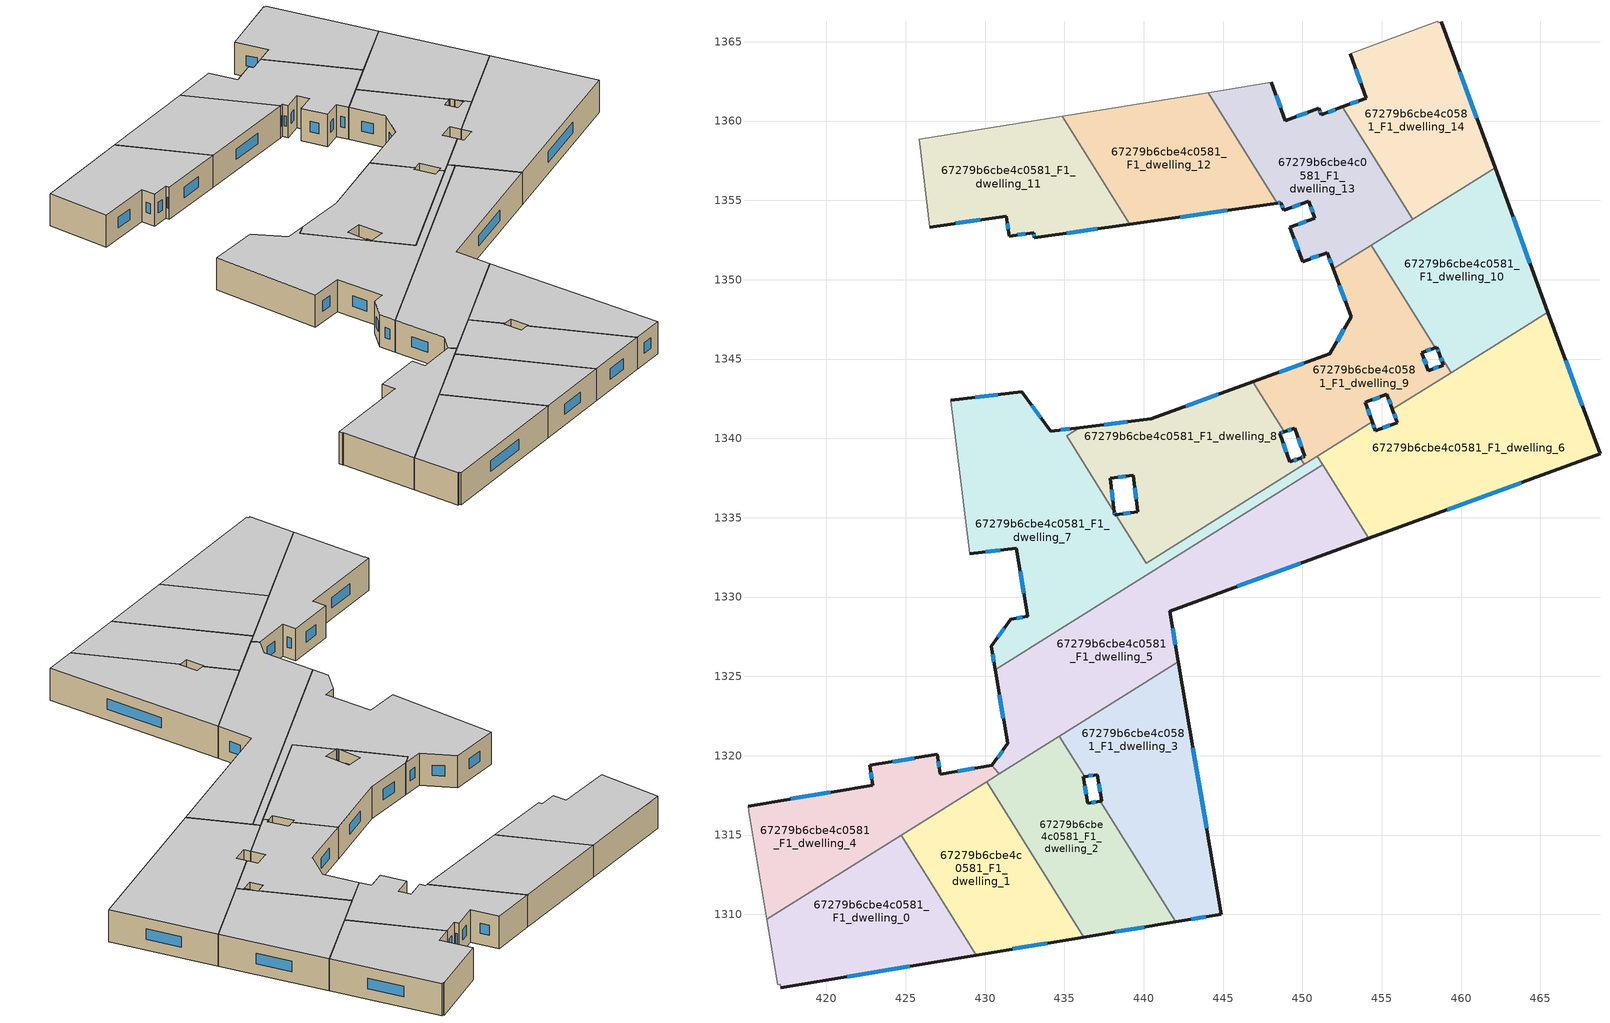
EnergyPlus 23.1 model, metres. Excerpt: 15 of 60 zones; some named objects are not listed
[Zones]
67279b6cbe4c0581_F1_dwelling_0
 floor to 67279b6cbe4c0581_F0_dwelling_0 (EU_floor_Construction): 424.71,1314.99 429.43,1307.44 417.13,1305.39 417.08,1305.59 416.94,1305.55 416.25,1309.7 z3
 wall outside (EU_wall_Construction): 417.13,1305.39 429.43,1307.44 z3:6
 wall adiabatic (EU_wall_Construction): 416.25,1309.7 416.94,1305.55 417.08,1305.59 417.13,1305.39 z3:6
 wall to 67279b6cbe4c0581_F1_dwelling_4 (EU_wall_Construction): 424.71,1314.99 416.25,1309.7 z3:6
 wall to 67279b6cbe4c0581_F1_dwelling_1 (EU_wall_Construction): 429.43,1307.44 424.71,1314.99 z3:6
 window (EU_Window_Construction): 421.31,1306.09 425.25,1306.74 z4.02:4.98
 ceiling to 67279b6cbe4c0581_F2_dwelling_0 (EU_floor_Construction): 429.43,1307.44 424.71,1314.99 416.25,1309.7 416.94,1305.55 417.08,1305.59 417.13,1305.39 z6
67279b6cbe4c0581_F1_dwelling_1
 floor to 67279b6cbe4c0581_F0_dwelling_1 (EU_floor_Construction): 430.11,1318.37 436.23,1308.57 429.43,1307.44 424.71,1314.99 z3
 wall outside (EU_wall_Construction): 429.43,1307.44 436.23,1308.57 z3:6
 wall to 67279b6cbe4c0581_F1_dwelling_2 (EU_wall_Construction): 436.23,1308.57 430.11,1318.37 z3:6
 wall to 67279b6cbe4c0581_F1_dwelling_4 (EU_wall_Construction): 430.11,1318.37 424.71,1314.99 z3:6
 window (EU_Window_Construction): 431.75,1307.82 433.92,1308.19 z4.02:4.98
 ceiling to 67279b6cbe4c0581_F2_dwelling_1 (EU_floor_Construction): 436.23,1308.57 430.11,1318.37 424.71,1314.99 429.43,1307.44 z6
67279b6cbe4c0581_F1_dwelling_10
 floor to 67279b6cbe4c0581_F0_dwelling_10 (EU_floor_Construction): 462.14,1357.04 465.47,1347.96 459.37,1344.15 458.62,1345.33 458.47,1345.75 458.38,1345.72 454.35,1352.17 z3
 wall outside (EU_wall_Construction): 458.38,1345.72 458.47,1345.75 458.62,1345.33 / 465.47,1347.96 462.14,1357.04 z3:6
 wall to 67279b6cbe4c0581_F1_dwelling_9 (EU_wall_Construction): 458.62,1345.33 459.37,1344.15 / 454.35,1352.17 458.38,1345.72 z3:6
 wall to 67279b6cbe4c0581_F1_dwelling_14 (EU_wall_Construction): 462.14,1357.04 456.95,1353.8 z3:6
 wall to 67279b6cbe4c0581_F1_dwelling_6 (EU_wall_Construction): 459.37,1344.15 465.47,1347.96 z3:6
 wall to 67279b6cbe4c0581_F1_dwelling_13 (EU_wall_Construction): 456.95,1353.8 454.35,1352.17 z3:6
 window (EU_Window_Construction): 458.52,1345.61 458.57,1345.48 / 464.34,1351.05 463.28,1353.95 z4.02:4.98
 ceiling to 67279b6cbe4c0581_F2_dwelling_10 (EU_floor_Construction): 465.47,1347.96 462.14,1357.04 454.35,1352.17 458.38,1345.72 458.47,1345.75 458.62,1345.33 459.37,1344.15 z6
67279b6cbe4c0581_F1_dwelling_11
 floor to 67279b6cbe4c0581_F0_dwelling_11 (EU_floor_Construction): 434.88,1360.3 439.13,1353.5 433.11,1352.64 433.07,1352.97 431.52,1352.74 431.34,1354 426.52,1353.32 425.85,1358.85 z3
 wall outside (EU_wall_Construction): 426.52,1353.32 431.34,1354 431.52,1352.74 433.07,1352.97 433.11,1352.64 439.13,1353.5 z3:6
 wall adiabatic (EU_wall_Construction): 434.88,1360.3 425.85,1358.85 426.52,1353.32 z3:6
 wall to 67279b6cbe4c0581_F1_dwelling_12 (EU_wall_Construction): 439.13,1353.5 434.88,1360.3 z3:6
 window (EU_Window_Construction): 431.4,1353.57 431.46,1353.17 / 428.16,1353.55 429.7,1353.77 / 435.16,1352.93 437.08,1353.21 / 433.08,1352.86 433.1,1352.75 / 432.05,1352.82 432.54,1352.89 z4.02:4.98
 ceiling to 67279b6cbe4c0581_F2_dwelling_11 (EU_floor_Construction): 439.13,1353.5 434.88,1360.3 425.85,1358.85 426.52,1353.32 431.34,1354 431.52,1352.74 433.07,1352.97 433.11,1352.64 z6
67279b6cbe4c0581_F1_dwelling_12
 floor to 67279b6cbe4c0581_F0_dwelling_12 (EU_floor_Construction): 444.06,1361.79 448.41,1354.83 439.13,1353.5 434.88,1360.3 z3
 wall outside (EU_wall_Construction): 439.13,1353.5 448.41,1354.83 z3:6
 wall to 67279b6cbe4c0581_F1_dwelling_13 (EU_wall_Construction): 448.41,1354.83 444.06,1361.79 z3:6
 wall adiabatic (EU_wall_Construction): 444.06,1361.79 434.88,1360.3 z3:6
 window (EU_Window_Construction): 442.29,1353.95 445.25,1354.38 z4.02:4.98
 ceiling to 67279b6cbe4c0581_F2_dwelling_12 (EU_floor_Construction): 448.41,1354.83 444.06,1361.79 434.88,1360.3 439.13,1353.5 z6
67279b6cbe4c0581_F1_dwelling_13
 floor to 67279b6cbe4c0581_F0_dwelling_13 (EU_floor_Construction): 452.51,1360.89 456.95,1353.8 451.96,1350.68 451.58,1351.72 450.01,1351.14 449.21,1353.31 450.78,1353.88 450.39,1354.95 448.82,1354.37 448.64,1354.86 448.41,1354.83 444.06,1361.79 448.05,1362.43 448.93,1360.03 451.03,1360.8 451.18,1360.4 z3
 wall outside (EU_wall_Construction): 448.41,1354.83 448.64,1354.86 448.82,1354.37 450.39,1354.95 450.78,1353.88 449.21,1353.31 450.01,1351.14 451.58,1351.72 451.96,1350.68 / 452.51,1360.89 451.18,1360.4 451.03,1360.8 448.93,1360.03 448.05,1362.43 z3:6
 wall adiabatic (EU_wall_Construction): 448.05,1362.43 444.06,1361.79 z3:6
 wall to 67279b6cbe4c0581_F1_dwelling_14 (EU_wall_Construction): 456.95,1353.8 452.51,1360.89 z3:6
 wall to 67279b6cbe4c0581_F1_dwelling_9 (EU_wall_Construction): 451.96,1350.68 454.35,1352.17 z3:6
 window (EU_Window_Construction): 450.52,1354.59 450.65,1354.25 / 449.36,1354.57 449.86,1354.76 / 448.7,1354.69 448.76,1354.54 / 448.49,1354.84 448.56,1354.85 / 448.63,1360.85 448.35,1361.62 / 450.32,1360.54 449.65,1360.29 / 451.13,1360.54 451.08,1360.66 / 452.06,1360.73 451.63,1360.57 / 451.71,1351.36 451.83,1351.03 / 450.54,1351.34 451.04,1351.52 / 449.48,1352.57 449.74,1351.88 / 450.25,1353.69 449.75,1353.5 z4.02:4.98
 ceiling to 67279b6cbe4c0581_F2_dwelling_13 (EU_floor_Construction): 456.95,1353.8 452.51,1360.89 451.18,1360.4 451.03,1360.8 448.93,1360.03 448.05,1362.43 444.06,1361.79 448.41,1354.83 448.64,1354.86 448.82,1354.37 450.39,1354.95 450.78,1353.88 449.21,1353.31 450.01,1351.14 451.58,1351.72 451.96,1350.68 z6
67279b6cbe4c0581_F1_dwelling_14
 floor to 67279b6cbe4c0581_F0_dwelling_14 (EU_floor_Construction): 458.76,1366.25 462.14,1357.04 456.95,1353.8 452.51,1360.89 454.03,1361.45 453.01,1364.23 458.54,1366.28 458.57,1366.19 z3
 wall outside (EU_wall_Construction): 462.14,1357.04 458.76,1366.25 / 453.01,1364.23 454.03,1361.45 452.51,1360.89 z3:6
 wall adiabatic (EU_wall_Construction): 458.76,1366.25 458.57,1366.19 458.54,1366.28 453.01,1364.23 z3:6
 window (EU_Window_Construction): 460.99,1360.18 459.91,1363.12 / 453.51,1361.26 453.03,1361.08 / 453.35,1363.29 453.68,1362.4 z4.02:4.98
 ceiling to 67279b6cbe4c0581_F2_dwelling_14 (EU_floor_Construction): 462.14,1357.04 458.76,1366.25 458.57,1366.19 458.54,1366.28 453.01,1364.23 454.03,1361.45 452.51,1360.89 456.95,1353.8 z6
67279b6cbe4c0581_F1_dwelling_2
 floor to 67279b6cbe4c0581_F0_dwelling_2 (EU_floor_Construction): 436.28,1318.68 436.18,1318.67 436.46,1317 437.25,1317.13 442,1309.53 436.23,1308.57 430.11,1318.37 434.69,1321.23 z3
 wall outside (EU_wall_Construction): 437.25,1317.13 436.46,1317 436.18,1318.67 436.28,1318.68 / 436.23,1308.57 442,1309.53 z3:6
 wall to 67279b6cbe4c0581_F1_dwelling_3 (EU_wall_Construction): 436.28,1318.68 434.69,1321.23 / 442,1309.53 437.25,1317.13 z3:6
 wall to 67279b6cbe4c0581_F1_dwelling_5 (EU_wall_Construction): 434.69,1321.23 430.9,1318.86 z3:6
 wall to 67279b6cbe4c0581_F1_dwelling_4 (EU_wall_Construction): 430.9,1318.86 430.71,1318.74 430.62,1318.68 430.11,1318.37 z3:6
 window (EU_Window_Construction): 436.37,1317.57 436.28,1318.1 / 436.98,1317.09 436.73,1317.05 / 438.2,1308.9 440.04,1309.21 z4.02:4.98
 ceiling to 67279b6cbe4c0581_F2_dwelling_2 (EU_floor_Construction): 442,1309.53 437.25,1317.13 436.46,1317 436.18,1318.67 436.28,1318.68 434.69,1321.23 430.11,1318.37 436.23,1308.57 z6
67279b6cbe4c0581_F1_dwelling_3
 floor to 67279b6cbe4c0581_F0_dwelling_3 (EU_floor_Construction): 442.19,1325.91 444.87,1310.01 442,1309.53 437.25,1317.13 437.35,1317.15 437.07,1318.81 436.28,1318.68 434.69,1321.23 z3
 wall outside (EU_wall_Construction): 436.28,1318.68 437.07,1318.81 437.35,1317.15 437.25,1317.13 / 442,1309.53 444.87,1310.01 442.19,1325.91 z3:6
 wall to 67279b6cbe4c0581_F1_dwelling_5 (EU_wall_Construction): 442.19,1325.91 434.69,1321.23 z3:6
 window (EU_Window_Construction): 437.17,1318.25 437.26,1317.71 / 436.55,1318.73 436.8,1318.77 / 443.96,1315.42 443.1,1320.5 / 442.98,1309.69 443.9,1309.85 z4.02:4.98
 ceiling to 67279b6cbe4c0581_F2_dwelling_3 (EU_floor_Construction): 444.87,1310.01 442.19,1325.91 434.69,1321.23 436.28,1318.68 437.07,1318.81 437.35,1317.15 437.25,1317.13 442,1309.53 z6
67279b6cbe4c0581_F1_dwelling_4
 floor to 67279b6cbe4c0581_F0_dwelling_4 (EU_floor_Construction): 430.46,1319.42 430.53,1319.23 430.9,1318.86 430.71,1318.74 430.62,1318.68 416.25,1309.7 415.12,1316.49 415.1,1316.58 415.06,1316.83 422.94,1318.14 422.72,1319.38 426.97,1320.09 427.18,1318.84 430.44,1319.39 z3
 wall outside (EU_wall_Construction): 430.46,1319.42 430.44,1319.39 427.18,1318.84 426.97,1320.09 422.72,1319.38 422.94,1318.14 415.06,1316.83 z3:6
 wall to 67279b6cbe4c0581_F1_dwelling_5 (EU_wall_Construction): 430.9,1318.86 430.53,1319.23 430.46,1319.42 z3:6
 wall adiabatic (EU_wall_Construction): 415.06,1316.83 415.1,1316.58 415.12,1316.49 416.25,1309.7 z3:6
 window (EU_Window_Construction): 422.8,1318.96 422.86,1318.56 / 425.53,1319.85 424.17,1319.62 / 427.11,1319.26 427.04,1319.66 / 429.33,1319.2 428.29,1319.03 / 420.26,1317.69 417.74,1317.28 z4.02:4.98
 ceiling to 67279b6cbe4c0581_F2_dwelling_4 (EU_floor_Construction): 430.62,1318.68 430.71,1318.74 430.9,1318.86 430.53,1319.23 430.46,1319.42 430.44,1319.39 427.18,1318.84 426.97,1320.09 422.72,1319.38 422.94,1318.14 415.06,1316.83 415.1,1316.58 415.12,1316.49 416.25,1309.7 z6
67279b6cbe4c0581_F1_dwelling_5
 floor to 67279b6cbe4c0581_F0_dwelling_5 (EU_floor_Construction): 451.28,1338.33 454.17,1333.7 441.64,1329.12 442.19,1325.91 430.9,1318.86 430.53,1319.23 430.46,1319.42 431.43,1320.78 430.64,1325.42 z3
 wall outside (EU_wall_Construction): 430.64,1325.42 431.43,1320.78 430.46,1319.42 / 442.19,1325.91 441.64,1329.12 454.17,1333.7 z3:6
 wall to 67279b6cbe4c0581_F1_dwelling_7 (EU_wall_Construction): 451.28,1338.33 430.64,1325.42 z3:6
 wall to 67279b6cbe4c0581_F1_dwelling_6 (EU_wall_Construction): 454.17,1333.7 451.28,1338.33 z3:6
 window (EU_Window_Construction): 431.1,1320.31 430.79,1319.88 / 430.91,1323.84 431.16,1322.36 / 445.91,1330.68 449.91,1332.14 / 442,1327 441.83,1328.03 z4.02:4.98
 ceiling to 67279b6cbe4c0581_F2_dwelling_5 (EU_floor_Construction): 442.19,1325.91 441.64,1329.12 454.17,1333.7 451.28,1338.33 430.64,1325.42 431.43,1320.78 430.46,1319.42 430.53,1319.23 430.9,1318.86 z6
67279b6cbe4c0581_F1_dwelling_6
 floor to 67279b6cbe4c0581_F0_dwelling_6 (EU_floor_Construction): 465.47,1347.96 468.76,1339.02 454.17,1333.7 450.94,1338.88 454.4,1341.04 454.6,1340.49 455.98,1340.99 455.67,1341.84 z3
 wall outside (EU_wall_Construction): 455.67,1341.84 455.98,1340.99 454.6,1340.49 454.4,1341.04 / 454.17,1333.7 468.76,1339.02 465.47,1347.96 z3:6
 wall to 67279b6cbe4c0581_F1_dwelling_9 (EU_wall_Construction): 454.4,1341.04 450.94,1338.88 / 459.37,1344.15 455.67,1341.84 z3:6
 wall to 67279b6cbe4c0581_F1_dwelling_7 (EU_wall_Construction): 450.94,1338.88 451.28,1338.33 z3:6
 window (EU_Window_Construction): 454.53,1340.67 454.47,1340.85 / 455.51,1340.82 455.07,1340.66 / 455.78,1341.55 455.88,1341.28 / 467.64,1342.07 466.59,1344.92 / 459.14,1335.51 463.79,1337.21 z4.02:4.98
 ceiling to 67279b6cbe4c0581_F2_dwelling_6 (EU_floor_Construction): 468.76,1339.02 465.47,1347.96 455.67,1341.84 455.98,1340.99 454.6,1340.49 454.4,1341.04 450.94,1338.88 454.17,1333.7 z6
67279b6cbe4c0581_F1_dwelling_7
 floor to 67279b6cbe4c0581_F0_dwelling_7 (EU_floor_Construction): 450.94,1338.88 451.28,1338.33 430.64,1325.42 430.39,1326.89 431.62,1328.62 432.7,1328.8 431.97,1333.07 429.03,1332.72 427.85,1342.41 432.3,1342.95 434.16,1340.46 435.96,1340.68 435.14,1340.17 438.15,1335.36 438.17,1335.19 438.25,1335.2 440.16,1332.14 z3
 wall outside (EU_wall_Construction): 429.03,1332.72 431.97,1333.07 432.7,1328.8 431.62,1328.62 430.39,1326.89 430.64,1325.42 / 435.96,1340.68 434.16,1340.46 432.3,1342.95 427.85,1342.41 / 438.25,1335.2 438.17,1335.19 438.15,1335.36 z3:6
 wall adiabatic (EU_wall_Construction): 427.85,1342.41 429.03,1332.72 z3:6
 wall to 67279b6cbe4c0581_F1_dwelling_8 (EU_wall_Construction): 438.15,1335.36 435.14,1340.17 435.96,1340.68 / 450.12,1338.37 440.16,1332.14 438.25,1335.2 z3:6
 wall to 67279b6cbe4c0581_F1_dwelling_9 (EU_wall_Construction): 450.94,1338.88 450.12,1338.37 z3:6
 window (EU_Window_Construction): 431.2,1328.03 430.81,1327.47 / 432.33,1328.74 431.99,1328.68 / 432.22,1331.62 432.45,1330.25 / 430.03,1332.84 430.97,1332.95 / 430.79,1342.76 429.37,1342.59 / 433.52,1341.31 432.93,1342.1 / 435.35,1340.61 434.77,1340.54 / 438.16,1335.25 438.15,1335.3 / 430.48,1326.39 430.56,1325.92 z4.02:4.98
 ceiling to 67279b6cbe4c0581_F2_dwelling_7 (EU_floor_Construction): 451.28,1338.33 450.94,1338.88 440.16,1332.14 438.25,1335.2 438.17,1335.19 438.15,1335.36 435.14,1340.17 435.96,1340.68 434.16,1340.46 432.3,1342.95 427.85,1342.41 429.03,1332.72 431.97,1333.07 432.7,1328.8 431.62,1328.62 430.39,1326.89 430.64,1325.42 z6
67279b6cbe4c0581_F1_dwelling_8
 floor to 67279b6cbe4c0581_F0_dwelling_8 (EU_floor_Construction): 446.88,1343.57 448.85,1340.41 448.57,1340.31 449.22,1338.52 449.88,1338.76 450.12,1338.37 440.16,1332.14 438.25,1335.2 439.63,1335.37 439.35,1337.67 437.89,1337.5 438.15,1335.36 435.14,1340.17 435.96,1340.68 440.48,1341.23 z3
 wall outside (EU_wall_Construction): 449.88,1338.76 449.22,1338.52 448.57,1340.31 448.85,1340.41 / 438.15,1335.36 437.89,1337.5 439.35,1337.67 439.63,1335.37 438.25,1335.2 / 446.88,1343.57 440.48,1341.23 435.96,1340.68 z3:6
 wall to 67279b6cbe4c0581_F1_dwelling_9 (EU_wall_Construction): 448.85,1340.41 446.88,1343.57 / 450.12,1338.37 449.88,1338.76 z3:6
 window (EU_Window_Construction): 448.66,1340.34 448.75,1340.38 / 449,1339.13 448.79,1339.7 / 449.65,1338.68 449.44,1338.6 / 439.16,1335.31 438.72,1335.26 / 439.45,1336.89 439.54,1336.15 / 438.39,1337.55 438.85,1337.61 / 438.06,1336.09 437.98,1336.77 / 438.95,1341.04 437.5,1340.87 / 444.7,1342.77 442.66,1342.03 z4.02:4.98
 ceiling to 67279b6cbe4c0581_F2_dwelling_8 (EU_floor_Construction): 450.12,1338.37 449.88,1338.76 449.22,1338.52 448.57,1340.31 448.85,1340.41 446.88,1343.57 440.48,1341.23 435.96,1340.68 435.14,1340.17 438.15,1335.36 437.89,1337.5 439.35,1337.67 439.63,1335.37 438.25,1335.2 440.16,1332.14 z6
67279b6cbe4c0581_F1_dwelling_9
 floor to 67279b6cbe4c0581_F0_dwelling_9 (EU_floor_Construction): 454.35,1352.17 458.38,1345.72 457.52,1345.41 457.94,1344.27 458.89,1344.62 458.62,1345.33 459.37,1344.15 455.67,1341.84 455.33,1342.78 453.95,1342.27 454.4,1341.04 450.12,1338.37 449.88,1338.76 450.16,1338.87 449.51,1340.65 448.85,1340.41 446.88,1343.57 451.74,1345.34 453.07,1347.66 451.96,1350.68 z3
 wall outside (EU_wall_Construction): 458.62,1345.33 458.89,1344.62 457.94,1344.27 457.52,1345.41 458.38,1345.72 / 454.4,1341.04 453.95,1342.27 455.33,1342.78 455.67,1341.84 / 448.85,1340.41 449.51,1340.65 450.16,1338.87 449.88,1338.76 / 451.96,1350.68 453.07,1347.66 451.74,1345.34 446.88,1343.57 z3:6
 window (EU_Window_Construction): 457.81,1345.51 458.09,1345.61 / 457.79,1344.66 457.66,1345.02 / 458.57,1344.5 458.26,1344.39 / 458.72,1345.09 458.8,1344.86 / 455.45,1342.46 455.56,1342.16 / 454.42,1342.45 454.86,1342.61 / 454.25,1341.46 454.1,1341.85 / 450.06,1338.83 449.97,1338.8 / 449.73,1340.04 449.94,1339.47 / 449.07,1340.49 449.28,1340.57 / 450.08,1344.74 448.53,1344.17 / 452.62,1346.87 452.19,1346.13 / 452.34,1349.65 452.69,1348.68 z4.02:4.98
 ceiling to 67279b6cbe4c0581_F2_dwelling_9 (EU_floor_Construction): 455.67,1341.84 459.37,1344.15 458.62,1345.33 458.89,1344.62 457.94,1344.27 457.52,1345.41 458.38,1345.72 454.35,1352.17 451.96,1350.68 453.07,1347.66 451.74,1345.34 446.88,1343.57 448.85,1340.41 449.51,1340.65 450.16,1338.87 449.88,1338.76 450.12,1338.37 454.4,1341.04 453.95,1342.27 455.33,1342.78 z6
[Building]
EU S2 Campaign: North Axis=0; Terrain=City; Solar Distribution=FullExterior
[Site:Location]
Vienna: Latitude=48; Longitude=16.5; Time Zone=1; Elevation=183
[SizingPeriod:WeatherFileDays]
AnnualSizingPeriod: Begin Month=1; Begin Day of Month=1; End Month=12; End Day of Month=31; Day of Week for Start Day=Monday; Use Weather File Daylight Saving Period=No; Use Weather File Rain and Snow Indicators=No
[MATERIAL]
EU_InternalMass_Material: Roughness=MediumRough; Thickness=0.1; Conductivity=1; Density=1800; Specific Heat=900; Thermal Absorptance=0.9; Solar Absorptance=0.7; Visible Absorptance=0.7
[MATERIAL:NOMASS] Roughness=MediumRough; Thermal Absorptance=0.9; Solar Absorptance=0.7; Visible Absorptance=0.7
Name | Thermal Resistance
EU_wall_NoMass | 0.942466
EU_floor_NoMass | 0.66527
[WINDOWMATERIAL:SIMPLEGLAZINGSYSTEM]
EU_Window_SimpleGlazing: UFactor=2.03367; Solar Heat Gain Coefficient=0.65; Visible Transmittance=0.65
[CONSTRUCTION]
EU_wall_Construction: EU_wall_NoMass
EU_floor_Construction: EU_floor_NoMass
EU_Window_Construction: EU_Window_SimpleGlazing
EU_InternalMass_Construction: EU_InternalMass_Material
[ZONE] Type=1; Multiplier=1; Ceiling Height=autocalculate; Floor Area=autocalculate; Part of Total Floor Area=Yes
Name | Volume
67279b6cbe4c0581_F1_dwelling_0 | 216.478
67279b6cbe4c0581_F1_dwelling_1 | 195.475
67279b6cbe4c0581_F1_dwelling_10 | 232.677
67279b6cbe4c0581_F1_dwelling_11 | 211.387
67279b6cbe4c0581_F1_dwelling_12 | 208.797
67279b6cbe4c0581_F1_dwelling_13 | 213.96
67279b6cbe4c0581_F1_dwelling_14 | 211.367
67279b6cbe4c0581_F1_dwelling_2 | 203.042
67279b6cbe4c0581_F1_dwelling_3 | 250.976
67279b6cbe4c0581_F1_dwelling_4 | 203.166
67279b6cbe4c0581_F1_dwelling_5 | 370.956
67279b6cbe4c0581_F1_dwelling_6 | 375.55
67279b6cbe4c0581_F1_dwelling_7 | 365.448
67279b6cbe4c0581_F1_dwelling_8 | 256.069
67279b6cbe4c0581_F1_dwelling_9 | 209.312
[INTERNALMASS] Construction=EU_InternalMass_Construction
Name | Zone or ZoneList | Surface Area
67279b6cbe4c0581_F1_dwelling_0_EU_InternalMass | 67279b6cbe4c0581_F1_dwelling_0 | 72.1595
67279b6cbe4c0581_F1_dwelling_1_EU_InternalMass | 67279b6cbe4c0581_F1_dwelling_1 | 65.1627
67279b6cbe4c0581_F1_dwelling_2_EU_InternalMass | 67279b6cbe4c0581_F1_dwelling_2 | 67.6752
67279b6cbe4c0581_F1_dwelling_3_EU_InternalMass | 67279b6cbe4c0581_F1_dwelling_3 | 83.6584
67279b6cbe4c0581_F1_dwelling_4_EU_InternalMass | 67279b6cbe4c0581_F1_dwelling_4 | 67.7206
67279b6cbe4c0581_F1_dwelling_5_EU_InternalMass | 67279b6cbe4c0581_F1_dwelling_5 | 123.649
67279b6cbe4c0581_F1_dwelling_6_EU_InternalMass | 67279b6cbe4c0581_F1_dwelling_6 | 125.186
67279b6cbe4c0581_F1_dwelling_7_EU_InternalMass | 67279b6cbe4c0581_F1_dwelling_7 | 121.822
67279b6cbe4c0581_F1_dwelling_8_EU_InternalMass | 67279b6cbe4c0581_F1_dwelling_8 | 85.3565
67279b6cbe4c0581_F1_dwelling_9_EU_InternalMass | 67279b6cbe4c0581_F1_dwelling_9 | 69.7705
67279b6cbe4c0581_F1_dwelling_10_EU_InternalMass | 67279b6cbe4c0581_F1_dwelling_10 | 77.5592
67279b6cbe4c0581_F1_dwelling_11_EU_InternalMass | 67279b6cbe4c0581_F1_dwelling_11 | 70.462
67279b6cbe4c0581_F1_dwelling_12_EU_InternalMass | 67279b6cbe4c0581_F1_dwelling_12 | 69.5992
67279b6cbe4c0581_F1_dwelling_13_EU_InternalMass | 67279b6cbe4c0581_F1_dwelling_13 | 71.3202
67279b6cbe4c0581_F1_dwelling_14_EU_InternalMass | 67279b6cbe4c0581_F1_dwelling_14 | 70.456
[OTHEREQUIPMENT] Fuel Type=Electricity; Design Level Calculation Method=Watts/Area; Power per Zone Floor Area=1; Fraction Latent=0; Fraction Radiant=0; Fraction Lost=0; Carbon Dioxide Generation Rate=0; EndUse Subcategory=EU_Step8_InternalGains
Name | Zone or ZoneList or Space or SpaceList | Schedule
EU_Step8_InternalGain_67279b6cbe4c0581_F1_dwelling_0_f000 | 67279b6cbe4c0581_F1_dwelling_0 | EU_Step8_GainSchedule_67279b6cbe4c0581_F1_dwelling_0_f000
EU_Step8_InternalGain_67279b6cbe4c0581_F1_dwelling_1_f000 | 67279b6cbe4c0581_F1_dwelling_1 | EU_Step8_GainSchedule_67279b6cbe4c0581_F1_dwelling_1_f000
EU_Step8_InternalGain_67279b6cbe4c0581_F1_dwelling_2_f000 | 67279b6cbe4c0581_F1_dwelling_2 | EU_Step8_GainSchedule_67279b6cbe4c0581_F1_dwelling_2_f000
EU_Step8_InternalGain_67279b6cbe4c0581_F1_dwelling_3_f000 | 67279b6cbe4c0581_F1_dwelling_3 | EU_Step8_GainSchedule_67279b6cbe4c0581_F1_dwelling_3_f000
EU_Step8_InternalGain_67279b6cbe4c0581_F1_dwelling_4_f000 | 67279b6cbe4c0581_F1_dwelling_4 | EU_Step8_GainSchedule_67279b6cbe4c0581_F1_dwelling_4_f000
EU_Step8_InternalGain_67279b6cbe4c0581_F1_dwelling_5_f000 | 67279b6cbe4c0581_F1_dwelling_5 | EU_Step8_GainSchedule_67279b6cbe4c0581_F1_dwelling_5_f000
EU_Step8_InternalGain_67279b6cbe4c0581_F1_dwelling_6_f000 | 67279b6cbe4c0581_F1_dwelling_6 | EU_Step8_GainSchedule_67279b6cbe4c0581_F1_dwelling_6_f000
EU_Step8_InternalGain_67279b6cbe4c0581_F1_dwelling_7_f000 | 67279b6cbe4c0581_F1_dwelling_7 | EU_Step8_GainSchedule_67279b6cbe4c0581_F1_dwelling_7_f000
EU_Step8_InternalGain_67279b6cbe4c0581_F1_dwelling_8_f000 | 67279b6cbe4c0581_F1_dwelling_8 | EU_Step8_GainSchedule_67279b6cbe4c0581_F1_dwelling_8_f000
EU_Step8_InternalGain_67279b6cbe4c0581_F1_dwelling_9_f000 | 67279b6cbe4c0581_F1_dwelling_9 | EU_Step8_GainSchedule_67279b6cbe4c0581_F1_dwelling_9_f000
EU_Step8_InternalGain_67279b6cbe4c0581_F1_dwelling_10_f000 | 67279b6cbe4c0581_F1_dwelling_10 | EU_Step8_GainSchedule_67279b6cbe4c0581_F1_dwelling_10_f000
EU_Step8_InternalGain_67279b6cbe4c0581_F1_dwelling_11_f000 | 67279b6cbe4c0581_F1_dwelling_11 | EU_Step8_GainSchedule_67279b6cbe4c0581_F1_dwelling_11_f000
EU_Step8_InternalGain_67279b6cbe4c0581_F1_dwelling_12_f000 | 67279b6cbe4c0581_F1_dwelling_12 | EU_Step8_GainSchedule_67279b6cbe4c0581_F1_dwelling_12_f000
EU_Step8_InternalGain_67279b6cbe4c0581_F1_dwelling_13_f000 | 67279b6cbe4c0581_F1_dwelling_13 | EU_Step8_GainSchedule_67279b6cbe4c0581_F1_dwelling_13_f000
EU_Step8_InternalGain_67279b6cbe4c0581_F1_dwelling_14_f000 | 67279b6cbe4c0581_F1_dwelling_14 | EU_Step8_GainSchedule_67279b6cbe4c0581_F1_dwelling_14_f000
[ZONEVENTILATION:DESIGNFLOWRATE] Schedule=EU_AlwaysOn; Design Flow Rate Calculation Method=AirChanges/Hour; Air Changes per Hour=0.530523; Ventilation Type=Natural; Fan Pressure Rise=0; Fan Total Efficiency=1; Constant Term Coefficient=1; Temperature Term Coefficient=0; Velocity Term Coefficient=0; Velocity Squared Term Coefficient=0; Minimum Indoor Temperature=-100; Maximum Indoor Temperature=100; Delta Temperature=-100; Minimum Outdoor Temperature=-100; Maximum Outdoor Temperature=100; Maximum Wind Speed=40
Name | Zone or ZoneList or Space or SpaceList
EU_ConstantAir_67279b6cbe4c0581_F1_dwelling_0 | 67279b6cbe4c0581_F1_dwelling_0
EU_ConstantAir_67279b6cbe4c0581_F1_dwelling_1 | 67279b6cbe4c0581_F1_dwelling_1
EU_ConstantAir_67279b6cbe4c0581_F1_dwelling_2 | 67279b6cbe4c0581_F1_dwelling_2
EU_ConstantAir_67279b6cbe4c0581_F1_dwelling_3 | 67279b6cbe4c0581_F1_dwelling_3
EU_ConstantAir_67279b6cbe4c0581_F1_dwelling_4 | 67279b6cbe4c0581_F1_dwelling_4
EU_ConstantAir_67279b6cbe4c0581_F1_dwelling_5 | 67279b6cbe4c0581_F1_dwelling_5
EU_ConstantAir_67279b6cbe4c0581_F1_dwelling_6 | 67279b6cbe4c0581_F1_dwelling_6
EU_ConstantAir_67279b6cbe4c0581_F1_dwelling_7 | 67279b6cbe4c0581_F1_dwelling_7
EU_ConstantAir_67279b6cbe4c0581_F1_dwelling_8 | 67279b6cbe4c0581_F1_dwelling_8
EU_ConstantAir_67279b6cbe4c0581_F1_dwelling_9 | 67279b6cbe4c0581_F1_dwelling_9
EU_ConstantAir_67279b6cbe4c0581_F1_dwelling_10 | 67279b6cbe4c0581_F1_dwelling_10
EU_ConstantAir_67279b6cbe4c0581_F1_dwelling_11 | 67279b6cbe4c0581_F1_dwelling_11
EU_ConstantAir_67279b6cbe4c0581_F1_dwelling_12 | 67279b6cbe4c0581_F1_dwelling_12
EU_ConstantAir_67279b6cbe4c0581_F1_dwelling_13 | 67279b6cbe4c0581_F1_dwelling_13
EU_ConstantAir_67279b6cbe4c0581_F1_dwelling_14 | 67279b6cbe4c0581_F1_dwelling_14
[HVACTEMPLATE:ZONE:IDEALLOADSAIRSYSTEM] System Availability Schedule=EU_AlwaysOn; Maximum Heating Supply Air Temperature=50; Minimum Cooling Supply Air Temperature=13; Maximum Heating Supply Air Humidity Ratio=0.0156; Minimum Cooling Supply Air Humidity Ratio=0.0077; Heating Limit=NoLimit; Cooling Limit=NoLimit; Heating Availability Schedule=EU_AlwaysOn; Cooling Availability Schedule=EU_CoolingOff; Dehumidification Control Type=ConstantSensibleHeatRatio; Cooling Sensible Heat Ratio=0.7; Dehumidification Setpoint=60; Humidification Control Type=None; Humidification Setpoint=30; Outdoor Air Method=None; Outdoor Air Flow Rate per Person=0.00944; Outdoor Air Flow Rate per Zone Floor Area=0; Outdoor Air Flow Rate per Zone=0; Demand Controlled Ventilation Type=None; Outdoor Air Economizer Type=NoEconomizer; Heat Recovery Type=None; Sensible Heat Recovery Effectiveness=0.7; Latent Heat Recovery Effectiveness=0.65
Name | Template Thermostat
67279b6cbe4c0581_F1_dwelling_0 | EU_HeatOnly_67279b6cbe4c0581_F1_dwelling_0
67279b6cbe4c0581_F1_dwelling_1 | EU_HeatOnly_67279b6cbe4c0581_F1_dwelling_1
67279b6cbe4c0581_F1_dwelling_2 | EU_HeatOnly_67279b6cbe4c0581_F1_dwelling_2
67279b6cbe4c0581_F1_dwelling_3 | EU_HeatOnly_67279b6cbe4c0581_F1_dwelling_3
67279b6cbe4c0581_F1_dwelling_4 | EU_HeatOnly_67279b6cbe4c0581_F1_dwelling_4
67279b6cbe4c0581_F1_dwelling_5 | EU_HeatOnly_67279b6cbe4c0581_F1_dwelling_5
67279b6cbe4c0581_F1_dwelling_6 | EU_HeatOnly_67279b6cbe4c0581_F1_dwelling_6
67279b6cbe4c0581_F1_dwelling_7 | EU_HeatOnly_67279b6cbe4c0581_F1_dwelling_7
67279b6cbe4c0581_F1_dwelling_8 | EU_HeatOnly_67279b6cbe4c0581_F1_dwelling_8
67279b6cbe4c0581_F1_dwelling_9 | EU_HeatOnly_67279b6cbe4c0581_F1_dwelling_9
67279b6cbe4c0581_F1_dwelling_10 | EU_HeatOnly_67279b6cbe4c0581_F1_dwelling_10
67279b6cbe4c0581_F1_dwelling_11 | EU_HeatOnly_67279b6cbe4c0581_F1_dwelling_11
67279b6cbe4c0581_F1_dwelling_12 | EU_HeatOnly_67279b6cbe4c0581_F1_dwelling_12
67279b6cbe4c0581_F1_dwelling_13 | EU_HeatOnly_67279b6cbe4c0581_F1_dwelling_13
67279b6cbe4c0581_F1_dwelling_14 | EU_HeatOnly_67279b6cbe4c0581_F1_dwelling_14
[SIZING:ZONE] Zone Cooling Design Supply Air Temperature Input Method=SupplyAirTemperature; Zone Cooling Design Supply Air Temperature=13; Zone Heating Design Supply Air Temperature Input Method=SupplyAirTemperature; Zone Heating Design Supply Air Temperature=50; Zone Cooling Design Supply Air Humidity Ratio=0.008; Zone Heating Design Supply Air Humidity Ratio=0.008; Cooling Design Air Flow Method=DesignDay; Cooling Design Air Flow Rate=0; Cooling Minimum Air Flow per Zone Floor Area=0.000762; Cooling Minimum Air Flow=0; Cooling Minimum Air Flow Fraction=0.2; Heating Design Air Flow Method=DesignDay; Heating Design Air Flow Rate=0; Heating Maximum Air Flow per Zone Floor Area=0.002032; Heating Maximum Air Flow=0.141576; Heating Maximum Air Flow Fraction=0.3; Account for Dedicated Outdoor Air System=No; Dedicated Outdoor Air System Control Strategy=NeutralSupplyAir; Dedicated Outdoor Air Low Setpoint Temperature for Design=autosize; Dedicated Outdoor Air High Setpoint Temperature for Design=autosize; Zone Load Sizing Method=Sensible Load Only No Latent Load; Zone Latent Cooling Design Supply Air Humidity Ratio Input Method=HumidityRatioDifference; Zone Cooling Design Supply Air Humidity Ratio Difference=0.005; Zone Latent Heating Design Supply Air Humidity Ratio Input Method=HumidityRatioDifference; Zone Humidification Design Supply Air Humidity Ratio Difference=0.005
67279b6cbe4c0581_F1_dwelling_0; 67279b6cbe4c0581_F1_dwelling_1; 67279b6cbe4c0581_F1_dwelling_2; 67279b6cbe4c0581_F1_dwelling_3; 67279b6cbe4c0581_F1_dwelling_4; 67279b6cbe4c0581_F1_dwelling_5; 67279b6cbe4c0581_F1_dwelling_6; 67279b6cbe4c0581_F1_dwelling_7; 67279b6cbe4c0581_F1_dwelling_8; 67279b6cbe4c0581_F1_dwelling_9; 67279b6cbe4c0581_F1_dwelling_10; 67279b6cbe4c0581_F1_dwelling_11; 67279b6cbe4c0581_F1_dwelling_12; 67279b6cbe4c0581_F1_dwelling_13; 67279b6cbe4c0581_F1_dwelling_14
[SCHEDULE:CONSTANT]
Name | Hourly Value
EU_AlwaysOn | 1
EU_CoolingOff | 0
[SCHEDULE:FILE] Column Number=1; Rows to Skip at Top=0; Number of Hours of Data=8760; Column Separator=Comma; Interpolate to Timestep=No; Minutes per Item=60; Adjust Schedule for Daylight Savings=Yes
Name | File
EU_Step8_GainSchedule_67279b6cbe4c0581_F1_dwelling_0_f000 | ../../schedules/67279b6cbe4c0581/67279b6cbe4c0581_F1_dwelling_0_f000_gain.csv
EU_Step8_GainSchedule_67279b6cbe4c0581_F1_dwelling_1_f000 | ../../schedules/67279b6cbe4c0581/67279b6cbe4c0581_F1_dwelling_1_f000_gain.csv
EU_Step8_GainSchedule_67279b6cbe4c0581_F1_dwelling_2_f000 | ../../schedules/67279b6cbe4c0581/67279b6cbe4c0581_F1_dwelling_2_f000_gain.csv
EU_Step8_GainSchedule_67279b6cbe4c0581_F1_dwelling_3_f000 | ../../schedules/67279b6cbe4c0581/67279b6cbe4c0581_F1_dwelling_3_f000_gain.csv
EU_Step8_GainSchedule_67279b6cbe4c0581_F1_dwelling_4_f000 | ../../schedules/67279b6cbe4c0581/67279b6cbe4c0581_F1_dwelling_4_f000_gain.csv
EU_Step8_GainSchedule_67279b6cbe4c0581_F1_dwelling_5_f000 | ../../schedules/67279b6cbe4c0581/67279b6cbe4c0581_F1_dwelling_5_f000_gain.csv
EU_Step8_GainSchedule_67279b6cbe4c0581_F1_dwelling_6_f000 | ../../schedules/67279b6cbe4c0581/67279b6cbe4c0581_F1_dwelling_6_f000_gain.csv
EU_Step8_GainSchedule_67279b6cbe4c0581_F1_dwelling_7_f000 | ../../schedules/67279b6cbe4c0581/67279b6cbe4c0581_F1_dwelling_7_f000_gain.csv
EU_Step8_GainSchedule_67279b6cbe4c0581_F1_dwelling_8_f000 | ../../schedules/67279b6cbe4c0581/67279b6cbe4c0581_F1_dwelling_8_f000_gain.csv
EU_Step8_GainSchedule_67279b6cbe4c0581_F1_dwelling_9_f000 | ../../schedules/67279b6cbe4c0581/67279b6cbe4c0581_F1_dwelling_9_f000_gain.csv
EU_Step8_GainSchedule_67279b6cbe4c0581_F1_dwelling_10_f000 | ../../schedules/67279b6cbe4c0581/67279b6cbe4c0581_F1_dwelling_10_f000_gain.csv
EU_Step8_GainSchedule_67279b6cbe4c0581_F1_dwelling_11_f000 | ../../schedules/67279b6cbe4c0581/67279b6cbe4c0581_F1_dwelling_11_f000_gain.csv
EU_Step8_GainSchedule_67279b6cbe4c0581_F1_dwelling_12_f000 | ../../schedules/67279b6cbe4c0581/67279b6cbe4c0581_F1_dwelling_12_f000_gain.csv
EU_Step8_GainSchedule_67279b6cbe4c0581_F1_dwelling_13_f000 | ../../schedules/67279b6cbe4c0581/67279b6cbe4c0581_F1_dwelling_13_f000_gain.csv
EU_Step8_GainSchedule_67279b6cbe4c0581_F1_dwelling_14_f000 | ../../schedules/67279b6cbe4c0581/67279b6cbe4c0581_F1_dwelling_14_f000_gain.csv
